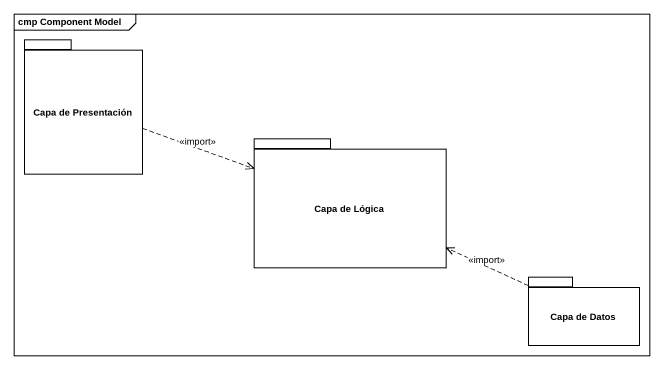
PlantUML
@startuml
mainframe cmp Component Model
package "Capa de Presentación" as Capa_de_Presentación {
}
package "Capa de Lógica" as Capa_de_Lógica {
}
package "Capa de Datos" as Capa_de_Datos {
}
Capa_de_Presentación .right.> Capa_de_Lógica : <<import>>
Capa_de_Datos .left.> Capa_de_Lógica : <<import>>
@enduml
